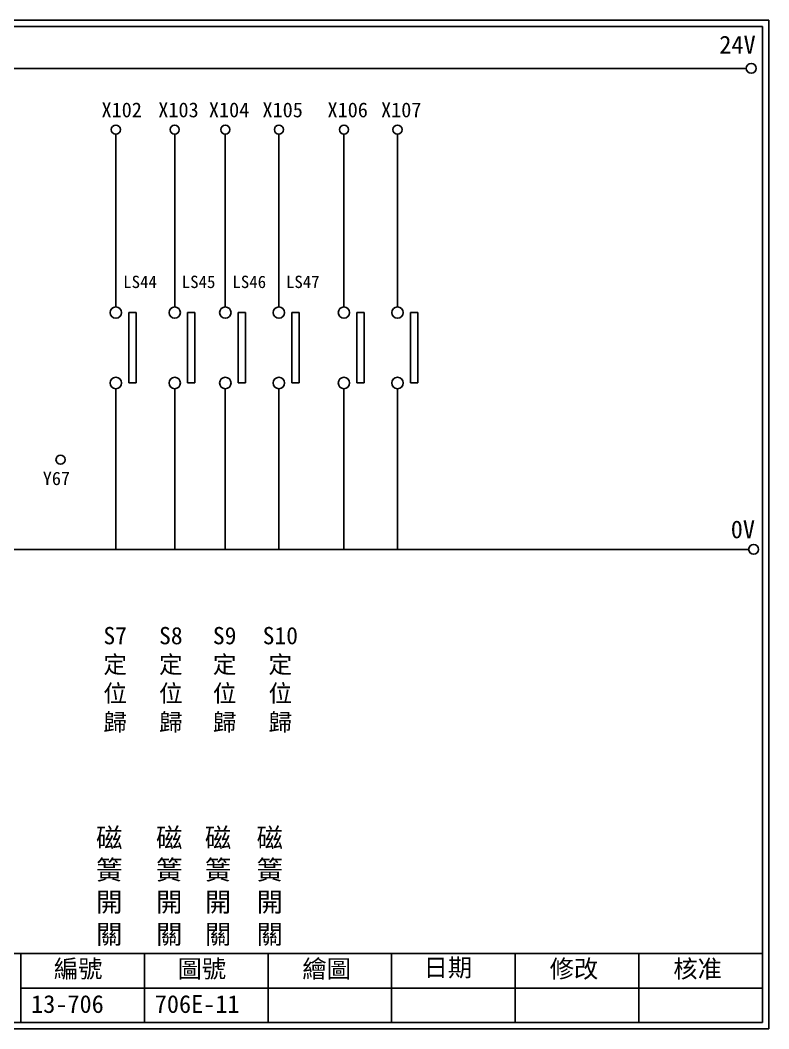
# Model space of a CAD drawing. Extents: x 627 to 914, y 3 to 207.
# Drawn here: x 762.8 to 914.2, y 3 to 207 of the extents above; entities that cross this region are included whole.
import ezdxf

# ---------------------------------------------------------------- set-up
doc = ezdxf.new("R2010")
doc.units = 0
doc.layers.get('0').update_dxf_attribs({"linetype": 'CONTINUOUS'})
doc.layers.add('圖框層', color=7, linetype='CONTINUOUS')
doc.layers.add('標尺寸層', color=3, linetype='CONTINUOUS')
doc.styles.add('CNS', font='romanc.shx', dxfattribs={"bigfont": 'chineset.shx'})
doc.styles.add('STSL', font='kaiu.ttf')

msp = doc.modelspace()

# ---------------------------------------------------------------- linework, layer by layer
for p, q in [((786.3, 147.83), (784.79, 147.83)), ((798.19, 147.83), (796.69, 147.83)), ((808.43, 147.83), (806.92, 147.83)), ((819.25, 147.83), (817.75, 147.83)), ((832.41, 147.83), (830.9, 147.83)), ((843.23, 147.83), (841.73, 147.83)), ((786.3, 133.6), (784.79, 133.6)), ((798.19, 133.6), (796.69, 133.6)), ((808.43, 133.6), (806.92, 133.6)), ((819.25, 133.6), (817.75, 133.6)), ((832.41, 133.6), (830.9, 133.6)), ((843.23, 133.6), (841.73, 133.6))]:
    msp.add_line(p, q)
for centre in [(910.63, 197.22), (911.12, 99.96)]:
    msp.add_circle(centre, 1)
at = {"layer": '圖框層', "color": 7}
for p, q in [((914.2, 206.97), (627.2, 206.97)), ((914.2, 3), (914.2, 206.97)), ((912.95, 205.72), (628.45, 205.72)), ((912.95, 4.25), (912.95, 205.72)), ((628.45, 18.25), (912.95, 18.25)), ((762.95, 4.25), (762.95, 18.25)), ((787.95, 4.25), (787.95, 18.25)), ((812.95, 4.25), (812.95, 18.25)), ((837.95, 4.25), (837.95, 18.25)), ((862.95, 4.25), (862.95, 18.25)), ((887.95, 4.25), (887.95, 18.25)), ((762.95, 11.25), (912.95, 11.25)), ((628.45, 4.25), (912.95, 4.25)), ((627.2, 3), (914.2, 3))]:
    msp.add_line(p, q, dxfattribs=at)
at = {"layer": '標尺寸層', "color": 7}
for p, q in [((632.04, 197.22), (909.63, 197.22)), ((782.19, 183.91), (782.19, 148.99)), ((794.09, 183.91), (794.09, 148.99)), ((804.32, 183.91), (804.32, 148.99)), ((815.15, 183.91), (815.15, 148.99)), ((828.3, 183.91), (828.3, 148.99)), ((839.13, 183.91), (839.13, 148.99)), ((784.79, 133.6), (784.79, 147.83)), ((786.3, 133.6), (786.3, 147.83)), ((796.69, 133.6), (796.69, 147.83)), ((798.19, 133.6), (798.19, 147.83)), ((806.92, 133.6), (806.92, 147.83)), ((808.43, 133.6), (808.43, 147.83)), ((817.75, 133.6), (817.75, 147.83)), ((819.25, 133.6), (819.25, 147.83)), ((830.9, 133.6), (830.9, 147.83)), ((832.41, 133.6), (832.41, 147.83)), ((841.73, 133.6), (841.73, 147.83)), ((843.23, 133.6), (843.23, 147.83)), ((782.19, 132.46), (782.19, 99.96)), ((782.19, 132.45), (782.19, 99.96)), ((794.09, 132.46), (794.09, 99.96)), ((794.09, 132.45), (794.09, 99.96)), ((804.32, 132.46), (804.32, 99.96)), ((804.32, 132.45), (804.32, 99.96)), ((815.15, 132.46), (815.15, 99.96)), ((815.15, 132.45), (815.15, 99.96)), ((828.3, 132.46), (828.3, 99.96)), ((828.3, 132.45), (828.3, 99.96)), ((839.13, 132.46), (839.13, 99.96)), ((839.13, 132.45), (839.13, 99.96)), ((632.25, 99.96), (910.12, 99.96))]:
    msp.add_line(p, q, dxfattribs=at)
for centre, radius in [((782.19, 184.83), 0.92), ((794.09, 184.83), 0.92), ((804.32, 184.83), 0.92), ((815.15, 184.83), 0.92), ((828.3, 184.83), 0.92), ((839.13, 184.83), 0.92), ((782.19, 147.83), 1.15), ((794.09, 147.83), 1.15), ((804.32, 147.83), 1.15), ((815.15, 147.83), 1.15), ((828.3, 147.83), 1.15), ((839.13, 147.83), 1.15), ((782.19, 133.6), 1.15), ((794.09, 133.6), 1.15), ((804.32, 133.6), 1.15), ((815.15, 133.6), 1.15), ((828.3, 133.6), 1.15), ((839.13, 133.6), 1.15), ((771.01, 118.08), 0.92)]:
    msp.add_circle(centre, radius, dxfattribs=at)

# ---------------------------------------------------------------- texts
at = {"layer": '圖框層', "color": 4, "style": 'STSL'}
for s, height, p in [('24V', 3.6, (904.19, 200.22)), ('X102', 3, (779.29, 187.33)), ('X103', 3, (790.77, 187.33)), ('X104', 3, (801, 187.33)), ('X105', 3, (811.83, 187.33)), ('X106', 3, (824.98, 187.33)), ('X107', 3, (835.81, 187.33)), ('LS44', 2.5, (783.68, 152.8)), ('LS45', 2.5, (795.52, 152.8)), ('LS46', 2.5, (805.76, 152.8)), ('LS47', 2.5, (816.58, 152.8)), ('Y67', 2.7, (767.42, 112.96)), ('0V', 3.6, (906.5, 102.2)), ('編號', 3.6, (769.66, 13.34)), ('圖號', 3.6, (794.66, 13.34)), ('繪圖', 3.6, (819.89, 13.34)), ('日期', 3.6, (844.41, 13.59)), ('修改', 3.6, (869.89, 13.34)), ('核准', 3.6, (894.89, 13.34)), ('13-706', 3.6, (765.06, 6.22)), ('706E-11', 3.6, (790.06, 6.22))]:
    msp.add_text(s, height=height, dxfattribs=at).set_placement(p)
at = {"layer": '標尺寸層', "color": 7, "width": 4.9608, "attachment_point": 5, "style": 'CNS'}
for s, insert, char_height in [('{\\fDFKai-SB|b0|i0|c136|p65;S7定位歸}', (782.06, 73.58), 3.5), ('{\\fDFKai-SB|b0|i0|c136|p65;S8定位歸}', (793.31, 73.58), 3.5), ('{\\fDFKai-SB|b0|i0|c136|p65;S9定位歸}', (804.19, 73.58), 3.5), ('{\\fDFKai-SB|b0|i0|c136|p65;S10定位歸}', (815.44, 73.58), 3.5), ('{\\fDFKai-SB|b0|i0|c136|p65;磁簧開關}', (780.86, 31.68), 3.9), ('{\\fDFKai-SB|b0|i0|c136|p65;磁簧開關}', (792.98, 31.68), 3.9), ('{\\fDFKai-SB|b0|i0|c136|p65;磁簧開關}', (802.86, 31.68), 3.9), ('{\\fDFKai-SB|b0|i0|c136|p65;磁簧開關}', (813.31, 31.68), 3.9)]:
    msp.add_mtext(s, dxfattribs=dict(at, insert=insert, char_height=char_height))

doc.saveas('drawing.dxf')
